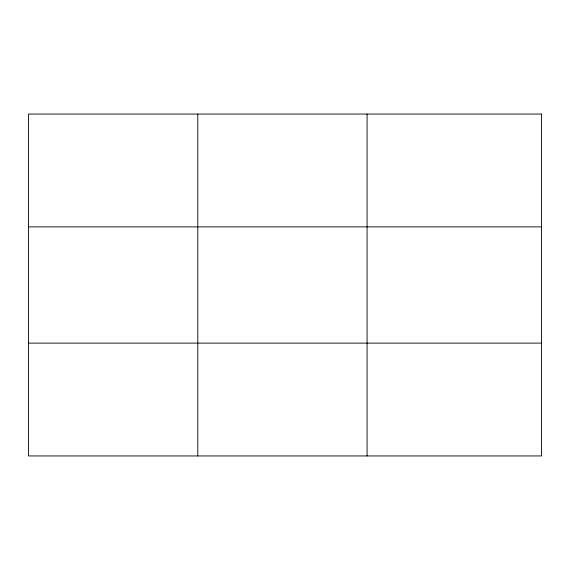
<?xml version="1.0" encoding="UTF-8"?>
<svg xmlns="http://www.w3.org/2000/svg" width="570" height="570" viewBox="0 0 570 570"><rect width="100%" height="100%" fill="white"/><g stroke="black" fill="none" stroke-linecap="round" stroke-linejoin="round"><path stroke-width="0.85" d="M197.79 114.057L197.79 455.943M367.08 114.057L367.08 455.943M28.5 226.881L541.5 226.881M28.5 343.119L541.5 343.119M541.5 114.057L541.5 455.943L28.5 455.943L28.5 114.057L541.5 114.057"/></g></svg>
